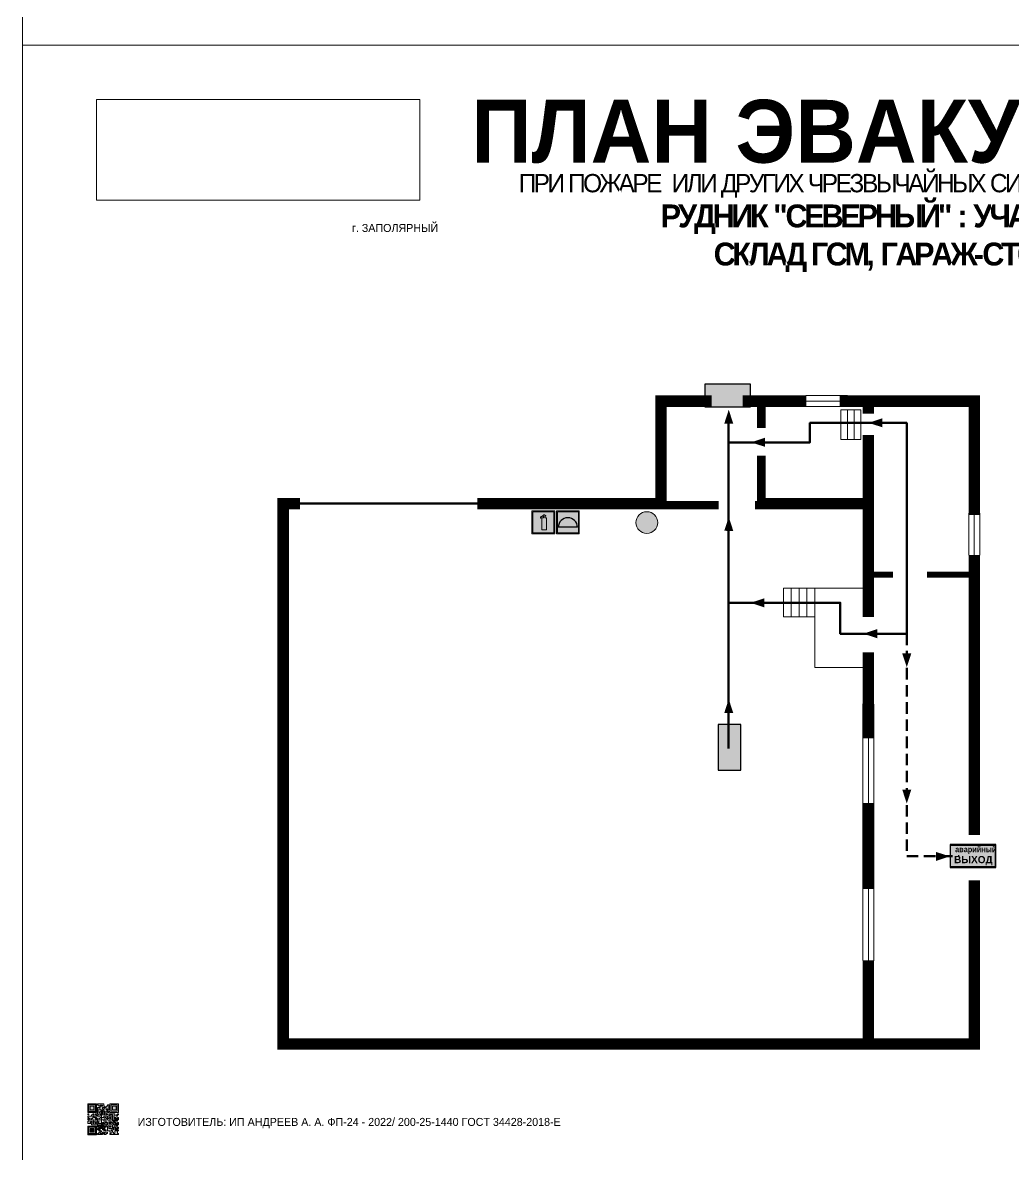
# Model space of a CAD drawing. Header units: millimetres. Extents: x 13114 to 67229, y 22859 to 38520.
# Drawn here: x 18684.8 to 19031.5, y 35957.3 to 36353.2 of the extents above; entities that cross this region are included whole.
import ezdxf

# ---------------------------------------------------------------- set-up
doc = ezdxf.new("R2010")
doc.units = ezdxf.units.MM
doc.linetypes.add('{ Wide Dash }', pattern=[12, 4, -2, 4, -2])
doc.layers.add('План_Штампы', color=7, linetype='Continuous')
doc.styles.add('обычный', font='arial.ttf')
picture_1 = doc.add_image_def('image1.jpg', size_in_pixel=(337, 105))

# ---------------------------------------------------------------- blocks, each defined once
blk = doc.blocks.new('A$C41C009D9')
at = {"true_color": 0xffffff}
blk.add_hatch(color=7, dxfattribs=at).paths.add_polyline_path([(0, 8), (-16, 8), (-16, 0), (0, 0)])
h = blk.add_hatch(color=126)
h.dxf.hatch_style = 1
h.paths.add_polyline_path([(-15.8, 7.8), (-15.8, 0.2), (-0.2, 0.2), (-0.2, 7.8)])
at = {"color": 126}
for points in [[(-16, 0), (0, 0), (0, 8), (-16, 8)], [(-16, 0), (0, 0), (0, 8), (-16, 8)], [(-15.8, 7.8), (-0.2, 7.8), (-0.2, 0.2), (-15.8, 0.2)]]:
    blk.add_lwpolyline(points, close=True, dxfattribs=at)
at = {"color": 7, "true_color": 0xffffff, "insert": (-15.8, 7.3), "char_height": 2.5, "width": 15.5999, "attachment_point": 1, "style": 'обычный'}
blk.add_mtext('\\pi1.6133;{\\fArial|b1|i0|c204|p34;\\H0.8x;\\W0.8;аварийный\\H1.25x;\\W1;\\P\\pi1.2327;ВЫХОД}', dxfattribs=at)
blk = doc.blocks.new('A$C7B4425F7')
at = {"true_color": 0xffffff}
blk.add_hatch(color=7, dxfattribs=at).paths.add_polyline_path([(0, 0), (-16, 0), (-16, -8), (0, -8)])
h = blk.add_hatch(color=126)
h.paths.add_polyline_path([(-0.2, -0.2), (-15.8, -0.2), (-15.8, -7.8), (-0.2, -7.8)])
h.paths.add_polyline_path([(-11.76, -2.03), (-11.76, -3.66), (-11.17, -3.66, -0.568275), (-11.17, -6.18), (-12.58, -6.18), (-12.58, -2.03)], flags=16)
h.paths.add_polyline_path([(-13.33, -4.12, -0.495768), (-13.59, -6.18), (-15.03, -6.18), (-15.03, -2.03), (-13.59, -2.03, -0.487973)], flags=16)
h.paths.add_polyline_path([(-10.25, -2.03), (-9.48, -2.03), (-9.48, -6.18), (-10.25, -6.18)], flags=16)
h.paths.add_polyline_path([(-13.84, -3.69), (-14.24, -3.69), (-14.24, -3.03), (-13.9, -3.03, -0.692621)], flags=0)
h.paths.add_polyline_path([(-9.15, -2.03), (-8.4, -2.03), (-8.04, -3.07), (-7.68, -2.03), (-6.93, -2.03), (-7.64, -4.1), (-6.93, -6.18), (-7.68, -6.18), (-8.04, -5.14), (-8.4, -6.18), (-9.15, -6.18), (-8.44, -4.1)], flags=16)
h.paths.add_polyline_path([(-11.76, -4.46), (-11.42, -4.46, -0.692621), (-11.36, -5.12), (-11.76, -5.12)], flags=0)
h.paths.add_polyline_path([(-13.9, -5.2), (-14.24, -5.2), (-14.24, -4.55), (-13.84, -4.55, -0.708038)], flags=0)
edge = h.paths.add_edge_path(flags=16)
edge.add_ellipse((-5.51, -4.08), major_axis=(0, 2.05), ratio=0.586184, start_angle=0, end_angle=360)
edge = h.paths.add_edge_path(flags=0)
edge.add_ellipse((-5.51, -4.08), major_axis=(0, 1.14), ratio=0.454828, start_angle=0, end_angle=360)
h.paths.add_polyline_path([(-4.13, -4.96, 0.377264), (-3.48, -4.52, 0.0555), (-3.16, -2.03), (-1.66, -2.03), (-1.66, -4.96), (-0.96, -4.96), (-0.96, -7.01), (-1.75, -7.01), (-1.75, -6.18), (-3.3, -6.18), (-3.3, -7.02), (-4.13, -7.02)], flags=16)
h.paths.add_polyline_path([(-2.73, -2.91), (-2.28, -2.91), (-2.28, -4.96), (-3.05, -4.96, 0.079136)], flags=0)
at = {"color": 126}
blk.add_lwpolyline([(-16, -8), (0, -8), (0, 0), (-16, 0)], close=True, dxfattribs=at)
blk = doc.blocks.new('A$C32E8229D')
at = {"true_color": 0xffffff}
blk.add_hatch(color=7, dxfattribs=at).paths.add_polyline_path([(0, 0), (0, -8), (16, -8), (16, 0)])
h = blk.add_hatch(color=126)
h.paths.add_polyline_path([(0.2, -0.2), (15.8, -0.2), (15.8, -7.8), (0.2, -7.8)])
h.paths.add_polyline_path([(13.49, -2.05), (12.08, -2.05), (11.37, -2.63, 0.162397), (11.29, -2.84), (11.29, -3.63), (10.35, -3.63), (10.35, -4.05), (11.68, -4.05), (11.68, -3.48), (12.26, -4.28), (11.29, -5.1), (11.29, -6.78), (11.85, -6.78), (11.85, -5.44), (12.8, -4.64), (12.8, -5.94), (14.46, -5.94), (14.46, -5.39), (13.45, -5.39), (13.45, -3.97), (12.46, -2.59), (13.15, -2.59), (13.69, -3.34), (14.18, -3)], flags=16)
h.paths.add_polyline_path([(10.74, -1.82, 1), (11.8, -1.82, 1)], flags=16)
h.paths.add_polyline_path([(9.39, -3.59), (5.99, -3.59), (6.56, -3.03), (5.91, -3.03), (5.1, -3.83), (5.91, -4.64), (6.56, -4.64), (5.99, -4.09), (9.39, -4.09)], flags=16)
h.paths.add_polyline_path([(4.29, -1.08), (1.72, -1.08), (1.72, -6.6), (4.29, -6.6)], flags=16)
at = {"color": 126}
blk.add_lwpolyline([(16, -8), (0, -8), (0, 0), (16, 0)], close=True, dxfattribs=at)
blk = doc.blocks.new('A$C1E1F2D43')
at = {"true_color": 0xffffff}
blk.add_hatch(color=7, dxfattribs=at).paths.add_polyline_path([(8, 0), (0, 0), (0, -8), (8, -8)])
h = blk.add_hatch(color=242)
h.paths.add_polyline_path([(0.32, -0.32), (0.32, -7.68), (7.68, -7.68), (7.68, -0.32)])
h.paths.add_polyline_path([(7.35, -5.71), (0.65, -5.71, -1)], flags=16)
at = {"color": 242, "lineweight": 5}
for p, q in [((0, 0), (8, 0)), ((0, -8), (0, 0)), ((0, 0), (8, 0)), ((8, -8), (8, 0)), ((0, -8), (8, -8))]:
    blk.add_line(p, q, dxfattribs=at)
at = {"color": 242}
blk.add_line((7.35, -5.71), (0.65, -5.71), dxfattribs=at)
at = {"color": 242, "lineweight": 5}
blk.add_lwpolyline([(0.32, -0.32), (7.68, -0.32), (7.68, -7.68), (0.32, -7.68)], close=True, dxfattribs=at)
at = {"color": 242}
blk.add_arc((4, -5.71), 3.35, 0, 180, dxfattribs=at)
blk = doc.blocks.new('A$C3AD82952')
at = {"true_color": 0xf5f5ff}
h = blk.add_hatch(color=7, dxfattribs=at)
h.dxf.hatch_style = 1
h.paths.add_polyline_path([(8.21, 8.73, 0.414214), (7.89, 9.05), (7.22, 9.05), (7.22, 9.92), (7.59, 9.92, 1), (7.57, 10.36), (7.22, 10.36), (7.22, 10.6), (6.43, 10.6), (6.43, 10.36), (6.01, 10.36), (4.74, 9.59), (4.74, 8.69), (4.98, 8.73), (4.98, 9.26), (6.12, 9.91), (6.43, 9.91), (6.43, 9.05), (5.76, 9.05, 0.414214), (5.44, 8.73), (5.44, 2.2), (8.21, 2.2)], flags=0)
h.paths.add_polyline_path([(12.8, 12.8), (0, 12.8), (0, 0), (12.8, 0)])
h.paths.add_polyline_path([(0.51, 12.29), (12.29, 12.29), (12.29, 0.51), (0.51, 0.51)], flags=16)
h.paths.add_polyline_path([(4.74, 9.59), (6.01, 10.36), (6.43, 10.36), (6.43, 10.6), (7.22, 10.6), (7.22, 10.36), (7.59, 10.36, -0.94586), (7.59, 9.92), (7.22, 9.92), (7.22, 9.05), (7.89, 9.05, -0.414214), (8.21, 8.73), (8.21, 2.2), (5.44, 2.2), (5.44, 8.73, -0.414214), (5.76, 9.05), (6.43, 9.05), (6.43, 9.91), (6.12, 9.91), (4.98, 9.26), (4.98, 8.73), (4.74, 8.69)], flags=0)
h = blk.add_hatch(color=242)
h.dxf.hatch_style = 1
h.paths.add_polyline_path([(12.29, 12.29), (0.51, 12.29), (0.51, 0.51), (12.29, 0.51)])
h.paths.add_polyline_path([(4.74, 8.69), (4.74, 9.59), (6.01, 10.36), (6.43, 10.36), (6.43, 10.6), (7.22, 10.6), (7.22, 10.36), (7.59, 10.36, -0.94586), (7.59, 9.92), (7.22, 9.92), (7.22, 9.05), (7.89, 9.05, -0.414214), (8.21, 8.73), (8.21, 2.2), (5.44, 2.2), (5.44, 8.73, -0.414214), (5.76, 9.05), (6.43, 9.05), (6.43, 9.91), (6.12, 9.91), (4.98, 9.26), (4.98, 8.73)], flags=16)
h = blk.add_hatch(color=7, dxfattribs=at)
h.dxf.hatch_style = 1
h.paths.add_polyline_path([(8.21, 8.73, 0.414214), (7.89, 9.05), (7.22, 9.05), (7.22, 9.92), (7.59, 9.92, 1), (7.57, 10.36), (7.22, 10.36), (7.22, 10.6), (6.43, 10.6), (6.43, 10.36), (6.01, 10.36), (4.74, 9.59), (4.74, 8.69), (4.98, 8.73), (4.98, 9.26), (6.12, 9.91), (6.43, 9.91), (6.43, 9.05), (5.76, 9.05, 0.414214), (5.44, 8.73), (5.44, 2.2), (8.21, 2.2)])
at = {"color": 242, "lineweight": 5}
for p, q in [((0, 0), (0, 12.8)), ((0, 12.8), (12.8, 12.8)), ((12.8, 0), (12.8, 12.8)), ((6.01, 10.36), (4.74, 9.59)), ((4.74, 9.59), (4.74, 8.69)), ((4.74, 8.69), (4.98, 8.73)), ((4.98, 9.26), (6.12, 9.91)), ((4.98, 8.73), (4.98, 9.26)), ((5.44, 2.2), (5.44, 8.73)), ((5.76, 9.05), (6.43, 9.05)), ((6.01, 10.36), (6.43, 10.36)), ((6.12, 9.91), (6.43, 9.91)), ((7.22, 10.6), (6.43, 10.6)), ((6.43, 10.6), (6.43, 10.36)), ((6.43, 9.91), (6.43, 9.05)), ((7.22, 10.36), (7.22, 10.6)), ((7.59, 10.36), (7.22, 10.36)), ((7.22, 9.05), (7.22, 9.92)), ((7.59, 9.92), (7.22, 9.92)), ((7.89, 9.05), (7.22, 9.05)), ((8.21, 2.2), (8.21, 8.73)), ((0, 0), (12.8, 0)), ((5.44, 2.2), (8.21, 2.2))]:
    blk.add_line(p, q, dxfattribs=at)
blk.add_lwpolyline([(0.51, 12.29), (12.29, 12.29), (12.29, 0.51), (0.51, 0.51)], close=True, dxfattribs=at)
for centre, radius, start, end in [((5.76, 8.73), 0.32, 90, 180), ((7.58, 10.14), 0.223, 273.18746, 86.81254), ((7.89, 8.73), 0.32, 0, 90)]:
    blk.add_arc(centre, radius, start, end, dxfattribs=at)
blk = doc.blocks.new('A$C7B8C2D5B')
at = {"lineweight": 0}
h = blk.add_hatch(color=5, dxfattribs=at)
h.dxf.hatch_style = 1
h.paths.add_polyline_path([(1.4, -3.02, 1), (-2.11, -3.02, 1)])
at = {"color": 5, "lineweight": 0}
blk.add_circle((-0.36, -3.02), 1.75, dxfattribs=at)
blk = doc.blocks.new('QR')
at = {"lineweight": 0}
h = blk.add_hatch(color=256, dxfattribs=at)
h.dxf.hatch_style = 1
h.paths.add_polyline_path([(9241.16, 2687.38), (9242.01, 2687.38), (9242.01, 2687.83), (9241.59, 2687.83), (9241.59, 2688.68), (9239.45, 2688.68), (9239.45, 2688.25), (9239.86, 2688.25), (9239.86, 2687.83), (9240.29, 2687.83), (9240.29, 2688.25), (9241.16, 2688.25), (9241.16, 2687.83), (9240.29, 2687.83), (9240.29, 2687.38), (9239.45, 2687.38), (9239.45, 2685.22), (9238.57, 2685.22), (9238.57, 2684.8), (9239.02, 2684.8), (9239.02, 2684.37), (9238.13, 2684.37), (9238.13, 2683.92), (9239.02, 2683.92), (9239.02, 2683.5), (9239.44, 2683.5), (9239.44, 2682.64), (9239.87, 2682.64), (9239.87, 2682.18), (9239.44, 2682.18), (9239.44, 2682.64), (9238.13, 2682.64), (9238.13, 2681.76), (9237.71, 2681.76), (9237.71, 2682.64), (9238.13, 2682.64), (9238.13, 2683.07), (9237.27, 2683.07), (9237.27, 2683.51), (9237.71, 2683.51), (9237.71, 2684.37), (9238.13, 2684.37), (9238.13, 2685.22), (9237.71, 2685.22), (9237.71, 2684.8), (9237.28, 2684.8), (9237.28, 2684.38), (9235.98, 2684.38), (9235.98, 2683.92), (9236.4, 2683.92), (9236.4, 2683.49), (9236.84, 2683.49), (9236.84, 2683.07), (9236.4, 2683.07), (9236.4, 2682.64), (9235.98, 2682.64), (9235.98, 2681.76), (9237.29, 2681.76), (9237.29, 2681.33), (9239.43, 2681.33), (9239.43, 2681.76), (9240.74, 2681.76), (9240.74, 2683.05), (9239.87, 2683.05), (9239.87, 2683.5), (9240.29, 2683.5), (9240.29, 2683.91), (9240.74, 2683.91), (9240.74, 2684.81), (9240.29, 2684.81), (9240.29, 2684.79), (9240.29, 2684.37), (9239.45, 2684.37), (9239.45, 2684.8), (9239.87, 2684.8), (9239.87, 2685.21), (9240.74, 2685.21), (9240.74, 2686.1), (9240.29, 2686.1), (9240.29, 2685.64), (9239.86, 2685.64), (9239.86, 2686.95), (9240.29, 2686.95), (9240.29, 2686.52), (9240.74, 2686.52), (9240.74, 2686.1), (9241.16, 2686.1), (9241.16, 2686.53), (9241.59, 2686.53), (9241.59, 2686.1), (9242.02, 2686.1), (9242.02, 2685.21), (9241.59, 2685.21), (9241.59, 2686.1), (9241.16, 2686.1), (9241.16, 2685.21), (9240.74, 2685.21), (9240.74, 2684.81), (9242.89, 2684.81), (9242.89, 2685.22), (9242.47, 2685.22), (9242.47, 2686.11), (9242.89, 2686.11), (9242.89, 2686.52), (9242.46, 2686.52), (9242.46, 2686.95), (9242.89, 2686.95), (9242.89, 2686.52), (9243.32, 2686.52), (9243.32, 2688.26), (9242.9, 2688.26), (9242.9, 2687.83), (9242.47, 2687.83), (9242.47, 2687.38), (9242.01, 2687.38), (9242.01, 2686.94), (9241.16, 2686.94)])
h.paths.add_polyline_path([(9239.02, 2682.18), (9239.02, 2681.76), (9238.54, 2681.76), (9238.54, 2682.18)], flags=16)
h.paths.add_polyline_path([(9237.27, 2682.65), (9237.27, 2682.19), (9236.83, 2682.19), (9236.83, 2682.65)], flags=16)
h = blk.add_hatch(color=256, dxfattribs=at)
h.dxf.hatch_style = 1
h.paths.add_polyline_path([(9238.15, 2687.83), (9236.83, 2687.83), (9236.83, 2686.52), (9238.15, 2686.52)], flags=0)
h.paths.add_polyline_path([(9239.01, 2685.65), (9239.01, 2688.68), (9235.98, 2688.68), (9235.98, 2685.65)])
h.paths.add_polyline_path([(9236.41, 2686.1), (9236.41, 2688.26), (9238.56, 2688.26), (9238.56, 2686.1)], flags=16)
h.paths.add_polyline_path([(9236.83, 2686.52), (9236.83, 2687.83), (9238.15, 2687.83), (9238.15, 2686.52)], flags=0)
h = blk.add_hatch(color=256, dxfattribs=at)
h.dxf.hatch_style = 1
h.paths.add_polyline_path([(9238.15, 2686.52), (9238.15, 2687.83), (9236.83, 2687.83), (9236.83, 2686.52)])
h.paths.add_polyline_path([(9245.91, 2686.52), (9245.91, 2687.83), (9244.59, 2687.83), (9244.59, 2686.52)], flags=0)
h.paths.add_polyline_path([(9246.77, 2685.65), (9246.77, 2688.68), (9243.74, 2688.68), (9243.74, 2685.65)])
h.paths.add_polyline_path([(9244.17, 2686.1), (9244.17, 2688.26), (9246.32, 2688.26), (9246.32, 2686.1)], flags=16)
h.paths.add_polyline_path([(9244.59, 2686.52), (9244.59, 2687.83), (9245.91, 2687.83), (9245.91, 2686.52)], flags=0)
h = blk.add_hatch(color=256, dxfattribs=at)
h.dxf.hatch_style = 1
h.paths.add_polyline_path([(9243.32, 2686.11), (9242.89, 2686.11), (9242.89, 2685.64), (9243.32, 2685.64)])
h.paths.add_polyline_path([(9239.02, 2683.07), (9239.02, 2683.5), (9238.56, 2683.5), (9238.56, 2683.07)])
h.paths.add_polyline_path([(9236.4, 2684.8), (9236.4, 2685.22), (9235.98, 2685.22), (9235.98, 2684.8)])
h.paths.add_polyline_path([(9236.4, 2683.07), (9236.4, 2683.49), (9235.98, 2683.49), (9235.98, 2683.07)])
h = blk.add_hatch(color=256, dxfattribs=at)
h.dxf.hatch_style = 1
h.paths.add_polyline_path([(9240.75, 2681.76), (9240.75, 2681.35), (9241.17, 2681.35), (9241.17, 2681.76)])
h.paths.add_polyline_path([(9241.6, 2682.18), (9241.17, 2682.18), (9241.17, 2681.76), (9241.6, 2681.76)])
h.paths.add_polyline_path([(9242.47, 2681.34), (9242.47, 2682.19), (9242.02, 2682.19), (9242.02, 2681.76), (9241.6, 2681.76), (9241.6, 2681.34)])
h.paths.add_polyline_path([(9239.87, 2678.3), (9239.44, 2678.3), (9239.44, 2677.89), (9241.17, 2677.89), (9241.17, 2678.3), (9240.28, 2678.3), (9240.28, 2678.73), (9239.87, 2678.73)])
h.paths.add_polyline_path([(9240.75, 2678.73), (9240.75, 2679.19), (9240.28, 2679.19), (9240.28, 2678.73)])
h.paths.add_polyline_path([(9241.6, 2678.73), (9241.17, 2678.73), (9241.17, 2678.3), (9241.6, 2678.3)])
h.paths.add_polyline_path([(9242.02, 2678.3), (9241.6, 2678.3), (9241.6, 2677.89), (9242.48, 2677.89), (9242.48, 2678.31), (9242.9, 2678.31), (9242.9, 2678.73), (9242.02, 2678.73)])
h.paths.add_polyline_path([(9246.36, 2684.37), (9246.36, 2684.79), (9245.93, 2684.79), (9245.93, 2684.37)])
h.paths.add_polyline_path([(9246.78, 2685.2), (9246.36, 2685.2), (9246.36, 2684.79), (9246.78, 2684.79)])
h.paths.add_polyline_path([(9245.91, 2687.83), (9244.59, 2687.83), (9244.59, 2686.52), (9245.91, 2686.52)])
h = blk.add_hatch(color=256, dxfattribs=at)
h.dxf.hatch_style = 1
h.paths.add_polyline_path([(9243.32, 2682.64), (9243.32, 2683.07), (9244.62, 2683.07), (9244.62, 2684.37), (9243.74, 2684.37), (9243.74, 2684.8), (9244.62, 2684.8), (9244.62, 2684.37), (9245.48, 2684.37), (9245.48, 2685.22), (9243.32, 2685.22), (9243.32, 2683.5), (9242.89, 2683.5), (9242.89, 2683.06), (9242.01, 2683.06), (9242.01, 2683.91), (9242.47, 2683.91), (9242.47, 2683.5), (9242.89, 2683.5), (9242.89, 2684.38), (9241.59, 2684.38), (9241.59, 2683.91), (9240.74, 2683.91), (9240.74, 2683.05), (9241.59, 2683.05), (9241.59, 2682.64), (9242.47, 2682.64), (9242.47, 2682.19), (9242.91, 2682.19), (9242.91, 2681.34), (9242.48, 2681.34), (9242.48, 2680.91), (9242.91, 2680.91), (9242.91, 2679.17), (9243.75, 2679.17), (9243.75, 2678.73), (9244.2, 2678.73), (9244.2, 2678.3), (9243.75, 2678.3), (9243.75, 2677.88), (9246.78, 2677.88), (9246.78, 2678.3), (9246.35, 2678.3), (9246.35, 2679.19), (9245.48, 2679.19), (9245.48, 2678.31), (9245.05, 2678.31), (9245.05, 2678.73), (9244.62, 2678.73), (9244.62, 2679.19), (9244.2, 2679.19), (9244.2, 2679.61), (9245.05, 2679.61), (9245.05, 2680.46), (9245.48, 2680.46), (9245.48, 2681.34), (9245.04, 2681.34), (9245.04, 2681.76), (9244.63, 2681.76), (9244.63, 2682.19), (9244.21, 2682.19), (9244.21, 2681.76), (9243.32, 2681.76), (9243.32, 2682.19), (9244.21, 2682.19), (9244.21, 2682.64)])
h.paths.add_polyline_path([(9243.75, 2683.49), (9243.75, 2683.92), (9244.21, 2683.92), (9244.21, 2683.49)], flags=16)
h.paths.add_polyline_path([(9243.32, 2681.34), (9244.63, 2681.34), (9244.63, 2680.04), (9243.32, 2680.04)], flags=16)
h.paths.add_polyline_path([(9243.76, 2680.89), (9244.18, 2680.89), (9244.18, 2680.48), (9243.76, 2680.48)], flags=0)
h = blk.add_hatch(color=256, dxfattribs=at)
h.dxf.hatch_style = 1
h.paths.add_polyline_path([(9235.98, 2680.9), (9235.98, 2677.86), (9239.02, 2677.86), (9239.02, 2680.9)])
h.paths.add_polyline_path([(9238.57, 2680.48), (9238.57, 2678.32), (9236.41, 2678.32), (9236.41, 2680.48)], flags=16)
h.paths.add_polyline_path([(9238.15, 2680.05), (9238.15, 2678.74), (9236.83, 2678.74), (9236.83, 2680.05)], flags=0)
h = blk.add_hatch(color=256, dxfattribs=at)
h.dxf.hatch_style = 1
h.paths.add_polyline_path([(9242.02, 2680.46), (9242.48, 2680.46), (9242.48, 2680.91), (9241.58, 2680.91), (9241.58, 2681.35), (9241.17, 2681.35), (9241.17, 2680.91), (9240.75, 2680.91), (9240.75, 2681.33), (9239.43, 2681.33), (9239.43, 2680.46), (9239.86, 2680.46), (9239.86, 2680.92), (9240.3, 2680.92), (9240.3, 2680.46), (9239.86, 2680.46), (9239.86, 2680.04), (9239.44, 2680.04), (9239.44, 2679.62), (9239.86, 2679.62), (9239.86, 2679.19), (9240.29, 2679.19), (9240.29, 2680.03), (9241.18, 2680.03), (9241.18, 2680.47), (9241.6, 2680.47), (9241.6, 2680.03), (9241.18, 2680.03), (9241.18, 2679.61), (9241.6, 2679.61), (9241.6, 2679.19), (9242.47, 2679.19), (9242.47, 2679.6), (9242.02, 2679.6)])
h = blk.add_hatch(color=256, dxfattribs=at)
h.dxf.hatch_style = 1
h.paths.add_polyline_path([(9244.18, 2680.48), (9244.18, 2680.89), (9243.76, 2680.89), (9243.76, 2680.48)])
h = blk.add_hatch(color=256, dxfattribs=at)
h.dxf.hatch_style = 1
h.paths.add_polyline_path([(9246.36, 2683.07), (9246.78, 2683.07), (9246.78, 2683.92), (9246.36, 2683.92), (9246.36, 2683.49), (9245.92, 2683.49), (9245.92, 2683.92), (9245.06, 2683.92), (9245.06, 2683.49), (9245.48, 2683.49), (9245.48, 2683.07), (9244.62, 2683.07), (9244.62, 2682.65), (9245.05, 2682.65), (9245.05, 2682.18), (9245.48, 2682.18), (9245.48, 2682.65), (9246.36, 2682.65)])
h.paths.add_polyline_path([(9246.78, 2682.18), (9246.36, 2682.18), (9246.36, 2681.75), (9245.92, 2681.75), (9245.92, 2682.18), (9245.48, 2682.18), (9245.48, 2681.34), (9245.48, 2681.34), (9245.94, 2681.34), (9245.94, 2680.91), (9246.36, 2680.91), (9246.36, 2681.34), (9246.78, 2681.34)])
h = blk.add_hatch(color=256, dxfattribs=at)
h.dxf.hatch_style = 1
h.paths.add_polyline_path([(9238.15, 2680.05), (9236.83, 2680.05), (9236.83, 2678.74), (9238.15, 2678.74)])
h = blk.add_hatch(color=256, dxfattribs=at)
h.dxf.hatch_style = 1
h.paths.add_polyline_path([(9245.93, 2680.04), (9245.93, 2680.46), (9245.48, 2680.46), (9245.48, 2679.62), (9246.35, 2679.62), (9246.35, 2680.04)])
h.paths.add_polyline_path([(9246.78, 2680.04), (9246.78, 2680.46), (9246.35, 2680.46), (9246.35, 2680.04)])
h.paths.add_polyline_path([(9246.78, 2679.18), (9246.78, 2679.62), (9246.35, 2679.62), (9246.35, 2679.18)])
for points in [[(9237.71, 2685.22), (9238.13, 2685.22), (9238.13, 2684.37), (9237.71, 2684.37), (9237.71, 2683.51), (9237.27, 2683.51), (9237.27, 2683.07), (9238.13, 2683.07), (9238.13, 2682.64), (9237.71, 2682.64), (9237.71, 2681.76), (9238.13, 2681.76), (9238.13, 2682.64), (9239.44, 2682.64), (9239.44, 2683.5), (9239.02, 2683.5), (9239.02, 2683.07), (9238.56, 2683.07), (9238.56, 2683.5), (9239.02, 2683.5), (9239.02, 2683.92), (9238.13, 2683.92), (9238.13, 2684.37), (9239.02, 2684.37), (9239.02, 2684.8), (9238.57, 2684.8), (9238.57, 2685.22), (9239.45, 2685.22), (9239.45, 2687.38), (9240.29, 2687.38), (9240.29, 2687.83), (9239.86, 2687.83), (9239.86, 2688.25), (9239.45, 2688.25), (9239.45, 2688.68), (9241.59, 2688.68), (9241.59, 2687.83), (9242.01, 2687.83), (9242.01, 2687.38), (9242.47, 2687.38), (9242.47, 2687.83), (9242.9, 2687.83), (9242.9, 2688.26), (9243.32, 2688.26), (9243.32, 2686.52), (9242.89, 2686.52), (9242.89, 2686.11), (9243.32, 2686.11), (9243.32, 2685.64), (9242.89, 2685.64), (9242.89, 2686.11), (9242.47, 2686.11), (9242.47, 2685.22), (9242.89, 2685.22), (9242.89, 2684.81), (9240.74, 2684.81), (9240.74, 2683.91), (9241.59, 2683.91), (9241.59, 2684.38), (9242.89, 2684.38), (9242.89, 2683.5), (9242.47, 2683.5), (9242.47, 2683.91), (9242.01, 2683.91), (9242.01, 2683.06), (9242.89, 2683.06), (9242.89, 2683.5), (9243.32, 2683.5), (9243.32, 2685.22), (9245.48, 2685.22), (9245.48, 2684.37), (9244.62, 2684.37), (9244.62, 2683.07), (9245.48, 2683.07), (9245.48, 2683.49), (9245.06, 2683.49), (9245.06, 2683.92), (9245.92, 2683.92), (9245.92, 2683.49), (9246.36, 2683.49), (9246.36, 2683.92), (9246.78, 2683.92), (9246.78, 2683.07), (9246.36, 2683.07), (9246.36, 2682.65), (9245.48, 2682.65), (9245.48, 2682.18), (9245.92, 2682.18), (9245.92, 2681.75), (9246.36, 2681.75), (9246.36, 2682.18), (9246.78, 2682.18), (9246.78, 2681.34), (9246.36, 2681.34), (9246.36, 2680.91), (9245.94, 2680.91), (9245.94, 2681.34), (9245.48, 2681.34), (9245.48, 2680.46), (9245.93, 2680.46), (9245.93, 2680.04), (9246.35, 2680.04), (9246.35, 2680.46), (9246.78, 2680.46), (9246.78, 2680.04), (9246.78, 2680.04), (9246.35, 2680.04), (9246.35, 2679.62), (9246.78, 2679.62), (9246.78, 2679.18), (9246.35, 2679.18), (9246.35, 2678.3), (9246.78, 2678.3), (9246.78, 2677.88), (9243.75, 2677.88), (9243.75, 2678.3), (9244.2, 2678.3), (9244.2, 2678.73), (9243.75, 2678.73), (9243.75, 2679.17), (9242.91, 2679.17), (9242.91, 2680.91), (9242.48, 2680.91), (9242.48, 2680.46), (9242.02, 2680.46), (9242.02, 2679.6), (9242.47, 2679.6), (9242.47, 2679.19), (9241.6, 2679.19), (9241.6, 2679.61), (9241.18, 2679.61), (9241.18, 2680.03), (9240.29, 2680.03), (9240.29, 2679.19), (9240.75, 2679.19), (9240.75, 2678.73), (9240.28, 2678.73), (9240.28, 2678.3), (9241.17, 2678.3), (9241.17, 2678.73), (9241.6, 2678.73), (9241.6, 2678.3), (9242.02, 2678.3), (9242.02, 2678.73), (9242.9, 2678.73), (9242.9, 2678.31), (9242.48, 2678.31), (9242.48, 2677.89), (9241.6, 2677.89), (9241.6, 2678.3), (9241.17, 2678.3), (9241.17, 2677.89), (9239.44, 2677.89), (9239.44, 2678.3), (9239.87, 2678.3), (9239.87, 2678.73), (9240.28, 2678.73), (9240.28, 2679.19), (9240.29, 2679.19), (9239.86, 2679.19), (9239.86, 2679.62), (9239.44, 2679.62), (9239.44, 2680.04), (9239.86, 2680.04), (9239.86, 2680.46), (9239.43, 2680.46), (9239.43, 2681.33), (9237.29, 2681.33), (9237.29, 2681.76), (9235.98, 2681.76), (9235.98, 2682.64), (9236.4, 2682.64), (9236.4, 2683.07), (9235.98, 2683.07), (9235.98, 2683.49), (9236.4, 2683.49), (9236.4, 2683.92), (9235.98, 2683.92), (9235.98, 2684.38), (9237.28, 2684.38), (9237.28, 2684.8), (9237.71, 2684.8), (9237.71, 2685.22), (9237.92, 2685.22)], [(9240.74, 2685.21), (9239.87, 2685.21), (9239.87, 2684.8), (9239.45, 2684.8), (9239.45, 2684.37), (9240.29, 2684.37), (9240.29, 2684.79), (9240.29, 2684.81), (9240.74, 2684.81), (9240.74, 2685.21), (9239.87, 2685.21)], [(9240.74, 2686.1), (9240.74, 2686.52), (9240.29, 2686.52), (9240.29, 2686.95), (9239.86, 2686.95), (9239.86, 2685.64), (9240.29, 2685.64), (9240.29, 2686.1), (9240.74, 2686.1), (9240.74, 2686.52)], [(9244.62, 2684.37), (9244.62, 2684.8), (9243.74, 2684.8), (9243.74, 2684.37), (9244.62, 2684.37)], [(9240.74, 2683.05), (9240.74, 2681.76), (9239.43, 2681.76), (9239.43, 2681.33), (9240.75, 2681.33), (9240.75, 2681.35), (9240.75, 2680.91), (9241.17, 2680.91), (9241.17, 2681.35), (9241.58, 2681.35), (9241.58, 2680.91), (9242.48, 2680.91), (9242.48, 2681.34), (9242.91, 2681.34), (9242.91, 2682.19), (9242.47, 2682.19), (9242.47, 2682.64), (9241.59, 2682.64), (9241.59, 2683.05), (9240.74, 2683.05)], [(9239.86, 2680.46), (9239.86, 2680.92), (9240.3, 2680.92), (9240.3, 2680.46), (9239.86, 2680.46)], [(9240.74, 2683.91), (9240.29, 2683.91), (9240.29, 2683.5), (9239.87, 2683.5), (9239.87, 2683.05), (9240.74, 2683.05), (9240.74, 2683.91)], [(9241.6, 2681.76), (9242.02, 2681.76), (9242.02, 2682.19), (9242.47, 2682.19), (9242.47, 2681.34), (9241.6, 2681.34), (9241.6, 2681.76)], [(9244.62, 2683.07), (9243.32, 2683.07), (9243.32, 2682.64), (9244.21, 2682.64), (9244.21, 2682.19), (9243.32, 2682.19), (9243.32, 2681.76), (9244.21, 2681.76), (9244.21, 2682.19), (9244.63, 2682.19), (9244.63, 2681.76), (9245.04, 2681.76), (9245.04, 2681.34), (9245.48, 2681.34)], [(9245.48, 2682.18), (9245.05, 2682.18), (9245.05, 2682.65), (9244.62, 2682.65), (9244.62, 2683.07)], [(9245.48, 2682.18), (9245.48, 2681.34)], [(9245.48, 2680.46), (9245.05, 2680.46), (9245.05, 2679.61), (9244.2, 2679.61), (9244.2, 2679.19), (9244.62, 2679.19), (9244.62, 2678.73), (9245.05, 2678.73), (9245.05, 2678.31), (9245.48, 2678.31), (9245.48, 2679.19), (9246.35, 2679.19), (9246.35, 2679.07)], [(9246.35, 2679.62), (9245.48, 2679.62), (9245.48, 2680.46)], [(9245.48, 2680.46), (9245.48, 2679.62), (9246.35, 2679.62), (9246.35, 2680.04), (9245.93, 2680.04), (9245.93, 2680.46), (9245.48, 2680.46), (9245.48, 2679.62)], [(9246.35, 2679.62), (9246.35, 2679.18)]]:
    blk.add_lwpolyline(points, dxfattribs=at)
for points in [[(9235.98, 2685.65), (9239.01, 2685.65), (9239.01, 2688.68), (9235.98, 2688.68)], [(9243.74, 2685.65), (9246.77, 2685.65), (9246.77, 2688.68), (9243.74, 2688.68)], [(9235.98, 2684.8), (9236.4, 2684.8), (9236.4, 2685.22), (9235.98, 2685.22)], [(9236.41, 2688.26), (9238.56, 2688.26), (9238.56, 2686.1), (9236.41, 2686.1)], [(9236.83, 2687.83), (9238.15, 2687.83), (9238.15, 2686.52), (9236.83, 2686.52)], [(9240.29, 2687.83), (9241.16, 2687.83), (9241.16, 2688.25), (9240.29, 2688.25)], [(9240.29, 2688.25), (9241.16, 2688.25), (9241.16, 2687.83), (9240.29, 2687.83)], [(9241.16, 2686.1), (9240.74, 2686.1), (9240.74, 2685.21), (9241.16, 2685.21)], [(9242.01, 2687.38), (9241.16, 2687.38), (9241.16, 2686.94), (9242.01, 2686.94)], [(9241.16, 2687.38), (9242.01, 2687.38), (9242.01, 2686.94), (9241.16, 2686.94)], [(9241.16, 2686.53), (9241.59, 2686.53), (9241.59, 2686.1), (9241.16, 2686.1)], [(9241.59, 2686.1), (9242.02, 2686.1), (9242.02, 2685.21), (9241.59, 2685.21)], [(9242.89, 2686.52), (9242.46, 2686.52), (9242.46, 2686.95), (9242.89, 2686.95)], [(9244.17, 2688.26), (9246.32, 2688.26), (9246.32, 2686.1), (9244.17, 2686.1)], [(9244.59, 2687.83), (9245.91, 2687.83), (9245.91, 2686.52), (9244.59, 2686.52)], [(9245.93, 2684.79), (9246.36, 2684.79), (9246.36, 2684.37), (9245.93, 2684.37)], [(9246.36, 2685.2), (9246.78, 2685.2), (9246.78, 2684.79), (9246.36, 2684.79)], [(9235.98, 2677.86), (9239.02, 2677.86), (9239.02, 2680.9), (9235.98, 2680.9)], [(9236.4, 2683.07), (9236.84, 2683.07), (9236.84, 2683.49), (9236.4, 2683.49)], [(9236.83, 2682.19), (9237.27, 2682.19), (9237.27, 2682.65), (9236.83, 2682.65)], [(9238.54, 2682.18), (9239.02, 2682.18), (9239.02, 2681.76), (9238.54, 2681.76)], [(9239.44, 2682.64), (9239.87, 2682.64), (9239.87, 2682.18), (9239.44, 2682.18)], [(9240.75, 2681.76), (9241.17, 2681.76), (9241.17, 2681.35), (9240.75, 2681.35)], [(9241.17, 2682.18), (9241.6, 2682.18), (9241.6, 2681.76), (9241.17, 2681.76)], [(9243.32, 2680.04), (9244.63, 2680.04), (9244.63, 2681.34), (9243.32, 2681.34)], [(9243.75, 2683.92), (9244.21, 2683.92), (9244.21, 2683.49), (9243.75, 2683.49)], [(9243.76, 2680.89), (9244.18, 2680.89), (9244.18, 2680.48), (9243.76, 2680.48)], [(9236.41, 2680.48), (9238.57, 2680.48), (9238.57, 2678.32), (9236.41, 2678.32)], [(9236.83, 2680.05), (9238.15, 2680.05), (9238.15, 2678.74), (9236.83, 2678.74)], [(9241.18, 2680.03), (9241.6, 2680.03), (9241.6, 2680.47), (9241.18, 2680.47)]]:
    blk.add_lwpolyline(points, close=True, dxfattribs=at)

msp = doc.modelspace()

# ---------------------------------------------------------------- linework, layer by layer
at = {"color": 5, "lineweight": 0}
for points in [[(18684.77, 36345.39), (19284.77, 36345.39), (19284.77, 36740.39), (18684.77, 36740.39)], [(18684.77, 35950.39), (19284.77, 35950.39), (19284.77, 36345.39), (18684.77, 36345.39)]]:
    msp.add_lwpolyline(points, close=True, dxfattribs=at)
at = {"lineweight": 100}
for points, const_width in [([(18843.89, 36184.93), (18908.2, 36184.93), (18908.2, 36220.79), (18925.93, 36220.79)], 4), ([(18959.04, 36220.79), (18936.78, 36220.79)], 4), ([(19017.85, 36180.93), (19017.85, 36220.79), (18970.7, 36220.79)], 4), ([(18980.78, 36220.79), (18980.78, 36216.41)], 4), ([(18943.3, 36219.75), (18943.3, 36211.38)], 3), ([(18980.78, 36209), (18980.78, 36145.32)], 4), ([(18943.3, 36201.68), (18943.3, 36185.03)], 3), ([(18781.88, 36184.93), (18775.97, 36184.93), (18775.97, 35995.85), (19017.85, 35995.85), (19017.85, 36053.18)], 4), ([(18980.78, 36184.93), (18943.99, 36184.93)], 4), ([(18908.17, 36184.39), (18928.41, 36184.39)], 3), ([(18941.06, 36184.39), (18979.56, 36184.39)], 3), ([(19017.85, 36069.02), (19017.85, 36167)], 4), ([(18980.78, 36132.95), (18980.78, 36102.82)], 4), ([(18980.78, 36080.25), (18980.78, 36050.15)], 4), ([(18980.78, 35995.85), (18980.78, 36025.2)], 4)]:
    msp.add_lwpolyline(points, dxfattribs=dict(at, const_width=const_width))
at = {"lineweight": 0}
for points in [[(18958.93, 36222.72), (18973.43, 36222.72)], [(18958.72, 36218.86), (18973.22, 36218.86)], [(18959.04, 36220.79), (18973.54, 36220.79)], [(19015.91, 36166.94), (19015.91, 36181.63)], [(19017.85, 36167), (19017.85, 36181.69)], [(19019.81, 36166.95), (19019.81, 36181.64)], [(18962.02, 36155.41), (18979.48, 36155.41), (18962.02, 36155.41), (18962.02, 36127.64), (18980.12, 36127.64)], [(18978.89, 36025.07), (18978.89, 36114.9)], [(18980.78, 36025.2), (18980.78, 36115.03)], [(18982.68, 36024.92), (18982.68, 36114.75)]]:
    msp.add_lwpolyline(points, dxfattribs=at)
for points in [[(18971.09, 36217.75), (18973.45, 36217.75), (18973.45, 36207.43), (18971.09, 36207.43)], [(18973.45, 36217.75), (18975.82, 36217.75), (18975.82, 36207.43), (18973.45, 36207.43)], [(18975.82, 36217.75), (18978.19, 36217.75), (18978.19, 36207.43), (18975.82, 36207.43)], [(18951.06, 36155.41), (18953.8, 36155.41), (18953.8, 36145.28), (18951.06, 36145.28)], [(18953.8, 36155.41), (18956.54, 36155.41), (18956.54, 36145.28), (18953.8, 36145.28)], [(18956.54, 36155.41), (18959.28, 36155.41), (18959.28, 36145.28), (18956.54, 36145.28)], [(18959.28, 36155.41), (18962.02, 36155.41), (18962.02, 36145.28), (18959.28, 36145.28)]]:
    msp.add_lwpolyline(points, close=True, dxfattribs=at)
at = {"color": 126, "lineweight": 100, "true_color": 0x008754}
for points in [[(18931.82, 36213.64), (18931.82, 36099.26)], [(18931.82, 36206.36), (18960.31, 36206.36), (18960.31, 36213.17), (18994.22, 36213.17), (18994.22, 36139.43), (18970.91, 36139.43), (18970.91, 36150.25), (18931.82, 36150.25)]]:
    msp.add_lwpolyline(points, dxfattribs=at)
at = {"lineweight": 100}
msp.add_lwpolyline([(18781.88, 36184.93), (18848.78, 36184.93)], dxfattribs=at)
at = {"lineweight": 0, "const_width": 2}
for points in [[(18981.5, 36160.08), (18989.44, 36160.08)], [(19001.31, 36160.08), (19017.09, 36160.08)]]:
    msp.add_lwpolyline(points, dxfattribs=at)
at = {"color": 126, "linetype": '{ Wide Dash }', "lineweight": 100, "true_color": 0x008754}
msp.add_lwpolyline([(18994.22, 36139.43), (18994.22, 36061.56), (19012.56, 36061.56)], dxfattribs=at)
at = {"layer": 'План_Штампы', "color": 126, "true_color": 0x008754}
for points in [[(18933.49, 36212.93), (18930.34, 36212.94), (18931.9, 36217.78)], [(18985.7, 36214.79), (18985.69, 36211.64), (18980.85, 36213.2)], [(18944.56, 36207.98), (18944.55, 36204.82), (18939.71, 36206.38)], [(18933.49, 36175.41), (18930.34, 36175.42), (18931.9, 36180.26)], [(18944.35, 36151.82), (18944.34, 36148.66), (18939.5, 36150.23)], [(18983.87, 36141.02), (18983.86, 36137.86), (18979.02, 36139.42)], [(18992.63, 36132.53), (18995.79, 36132.52), (18994.22, 36127.68)], [(18933.49, 36111.7), (18930.34, 36111.71), (18931.9, 36116.55)], [(18992.63, 36084.86), (18995.79, 36084.85), (18994.22, 36080.01)], [(19004.42, 36059.92), (19004.43, 36063.08), (19009.28, 36061.52)]]:
    msp.add_solid(points, dxfattribs=at)

# ---------------------------------------------------------------- block references
for name, p, xscale, yscale, zscale in [('A$C3AD82952', (18863.04, 36174.36), 0.625, 0.625, 0.625), ('A$C7B8C2D5B', (18904.03, 36184.88), 2.177419353276491, 2.177419353276491, 2.177419353276491)]:
    msp.add_blockref(name, p, dxfattribs=dict(xscale=xscale, yscale=yscale, zscale=zscale))
at = {"color": 1}
msp.add_blockref('A$C1E1F2D43', (18871.6, 36182.36), dxfattribs=at)
msp.add_blockref('A$C41C009D9', (19025.35, 36057.68))
at = {"color": 22, "lineweight": 100, "true_color": 0xbb1e10}
msp.add_blockref('QR', (9471.58, 33286.28), dxfattribs=at)
at = {"layer": 'План_Штампы'}
msp.add_blockref('A$C7B4425F7', (18939.54, 36226.75), dxfattribs=at)
at = {"layer": 'План_Штампы', "color": 126, "true_color": 0x008754, "xscale": -1, "rotation": 90}
msp.add_blockref('A$C32E8229D', (18928.18, 36107.66), dxfattribs=at)

# ---------------------------------------------------------------- texts
at = {"lineweight": 0, "style": 'обычный'}
for s, insert, char_height, width, attachment_point in [('{\\fProxima Nova Rg|b1|i0|c204|p2;ПЛАН ЭВАКУАЦИИ}', (18841.79, 36326.21), 22, 493.8901, 1), ('\\pi-8.4,l8.4,t8.4;{\\fProxima Nova Rg|b0|i0|c204|p2;г. ЗАПОЛЯРНЫЙ\\H1.6404x; }', (18815.13, 36281.36), 2.8, 126.6484, 5), ('\\pi-8.4,l8.4,t8.4;{\\fProxima Nova Rg|b0|i0|c204|p2;ИЗГОТОВИТЕЛЬ: ИП АНДРЕЕВ А. А.\\fProxima Nova Rg|b0|i0|c0|p2; \\fProxima Nova Rg|b0|i0|c204|p2;ФП-24 - 2022/ 200-25-1440 ГОСТ 34428-2018-Е\\H1.2266x; }', (18799.07, 35968.21), 2.8, 191.3484, 5)]:
    msp.add_mtext(s, dxfattribs=dict(at, insert=insert, char_height=char_height, width=width, attachment_point=attachment_point))
at = {"color": 0, "lineweight": 0, "insert": (18995.85, 36293.77), "char_height": 8, "width": 449.2158, "attachment_point": 5, "style": 'обычный'}
msp.add_mtext('{\\fArial Black|b1|i0|c204|p34;\\H2x;\\T0.85;  \\fArial Narrow|b0|i0|c204|p34;\\H0.8x;\\W0.9;\\P\\fProxima Nova Rg|b0|i0|c204|p2;\\H0.5x;\\W1;\\C256;ПРИ ПОЖАРЕ  ИЛИ ДРУГИХ ЧРЕЗВЫЧАЙНЫХ СИТУАЦИЯХ  ИЗ ПОМЕЩЕНИЙ \\fProxima Nova Rg|b1|i0|c204|p2;\\H1.25x;\\PРУДНИК "СЕВЕРНЫЙ" : УЧАСТОК №17\\PСКЛАД ГСМ, ГАРАЖ-СТОЯНКА}', dxfattribs=at)

# ---------------------------------------------------------------- pictures from other files: only their frames are drawn
at = {"color": 7, "lineweight": 0, "true_color": 0xf5f5ff}
image = msp.add_image(picture_1, insert=(18710.68, 36291.06), size_in_units=(113.11, 35.24), dxfattribs=at)
image.dxf.flags = 7

doc.saveas('drawing.dxf')
